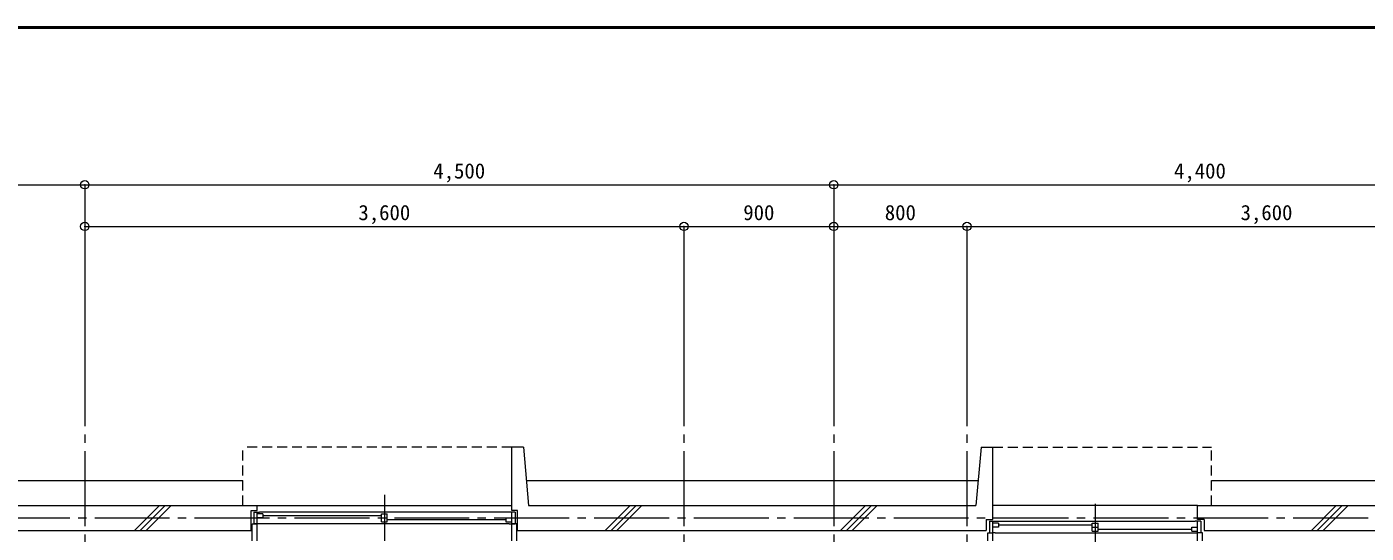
# Model space of a CAD drawing. Units: millimetres at full size, sheet at 1:50. Extents: x -9674 to 9699, y -6794 to 6791.
# Drawn here: x -2861 to 5186, y 3751 to 6791 of the extents above; entities that cross this region are included whole.
import ezdxf
from ezdxf.enums import TextEntityAlignment as Align

# ---------------------------------------------------------------- set-up
doc = ezdxf.new("R2010")
doc.units = ezdxf.units.MM
doc.header["$LTSCALE"] = 50
doc.header["$PDMODE"] = 32
doc.header["$PDSIZE"] = 50
doc.linetypes.add('CHAIN2', pattern=[12, 9, -1, 1, -1])
doc.linetypes.add('DASHED1', pattern=[1.8, 1.2, -0.6])
for name, color, linetype, lineweight in [('0-0_図面枠', 7, 'Continuous', 9), ('1-0_芯', 134, 'CHAIN2', 9), ('1-1_躯体', 134, 'Continuous', 9), ('1-3_建具', 134, 'Continuous', 9), ('1-6_ﾊﾞﾙｺﾆｰ・階段', 134, 'Continuous', 9), ('1-8_ハッチ', 134, 'Continuous', 9), ('1-B_寸法', 134, 'Continuous', 9)]:
    doc.layers.add(name, color=color, linetype=linetype, lineweight=lineweight)
doc.styles.add('ＭＳ ゴシック', font='')
doc.styles.get('ＭＳ ゴシック').set_extended_font_data('MS Gothic')

msp = doc.modelspace()

# ---------------------------------------------------------------- linework, layer by layer
at = {"layer": '0-0_図面枠'}
for p, q in [((9697.16, 6789.66), (-9672.16, 6789.66)), ((9695.4, 6787.9), (-9670.4, 6787.9)), ((-9668.64, 6786.14), (9693.64, 6786.14)), ((9691.87, 6784.38), (-9666.87, 6784.38)), ((9690.11, 6782.61), (-9665.11, 6782.61)), ((9688.35, 6780.85), (-9663.35, 6780.85))]:
    msp.add_line(p, q, dxfattribs=at)
msp.add_lwpolyline([(9698.92, -6793.93), (9698.92, 6791.43), (-9673.92, 6791.43)], dxfattribs=at)
at = {"layer": '1-0_芯'}
for p, q in [((-2512.5, 4842.91), (-2512.5, -3587.09)), ((1087.5, 4842.91), (1087.5, 1042.91)), ((1987.5, 4842.91), (1987.5, -3587.09)), ((2787.5, 4842.91), (2787.5, 1042.91)), ((-8452.5, 3842.91), (8157.5, 3842.91))]:
    msp.add_line(p, q, dxfattribs=at)
at = {"layer": '1-1_躯体'}
for p, q in [((122.5, 4267.91), (52.5, 4267.91)), ((52.5, 3887.91), (52.5, 4267.91)), ((122.5, 4267.91), (154.32, 3917.91)), ((2872.5, 4267.91), (2840.68, 3917.91)), ((2872.5, 4267.91), (2942.5, 4267.91)), ((2942.5, 3832.91), (2942.5, 4267.91)), ((-3743, 3917.91), (-1477.5, 3917.91)), ((-1512.5, 3887.91), (-1477.5, 3887.91)), ((-1512.5, 3767.91), (-1512.5, 3887.91)), ((-1477.5, 3887.91), (-1477.5, 3917.91)), ((87.5, 3887.91), (52.5, 3887.91)), ((87.5, 3767.91), (87.5, 3887.91)), ((154.32, 3917.91), (2840.68, 3917.91)), ((4172.5, 3832.91), (4172.5, 3917.91)), ((4172.5, 3917.91), (6327.5, 3917.91)), ((2902.5, 3832.91), (2902.5, 3767.91)), ((4212.5, 3832.91), (4172.5, 3832.91)), ((4212.5, 3832.91), (4212.5, 3767.91)), ((87.5, 3767.91), (2902.5, 3767.91))]:
    msp.add_line(p, q, dxfattribs=at)
for points in [[(-3743, 3917.91), (-3743, 3767.91), (-1512.5, 3767.91)], [(2902.5, 3832.91), (2942.5, 3832.91), (2942.5, 3937.91)], [(4212.5, 3767.91), (6197.5, 3767.91), (6197.5, 3002.89)]]:
    msp.add_lwpolyline(points, dxfattribs=at)
at = {"layer": '1-3_建具', "linetype": 'DASHED1'}
for p, q in [((52.5, 4267.91), (-1562.5, 4267.91)), ((-1562.5, 3917.91), (-1562.5, 4267.91)), ((2942.5, 4267.91), (4257.5, 4267.91)), ((4257.5, 3917.91), (4257.5, 4267.91))]:
    msp.add_line(p, q, dxfattribs=at)
at = {"layer": '1-3_建具'}
for p, q in [((-712.5, 3981.39), (-712.5, 3704.43)), ((-1497.5, 3877.91), (-1462.5, 3877.91)), ((-1497.5, 3877.91), (-1497.5, 3807.91)), ((-1477.5, 3917.91), (52.5, 3917.91)), ((-1477.5, 3807.91), (-1477.5, 3877.91)), ((-1442.5, 3866.91), (-1477.5, 3866.91)), ((37.5, 3877.91), (-1462.5, 3877.91)), ((-1442.5, 3866.91), (-1442.5, 3842.91)), ((-730, 3818.91), (-730, 3866.91)), ((-730, 3866.91), (-695, 3866.91)), ((72.5, 3877.91), (37.5, 3877.91)), ((52.5, 3807.91), (52.5, 3877.91)), ((72.5, 3877.91), (72.5, 3807.91)), ((4172.5, 3917.91), (2942.5, 3917.91)), ((3557.5, 3926.39), (3557.5, 3649.43)), ((-1507.5, 3807.91), (-1477.5, 3807.91)), ((-1507.5, 3705.91), (-1507.5, 3807.91)), ((-1462.5, 3807.91), (-1497.5, 3807.91)), ((-1442.5, 3842.91), (-1477.5, 3842.91)), ((-1477.5, 3705.91), (-1477.5, 3807.91)), ((37.5, 3807.91), (-1462.5, 3807.91)), ((-730, 3854.91), (-1442.5, 3854.91)), ((-730, 3842.91), (-695, 3842.91)), ((17.5, 3830.91), (-695, 3830.91)), ((17.5, 3842.91), (17.5, 3818.91)), ((17.5, 3842.91), (52.5, 3842.91)), ((17.5, 3818.91), (52.5, 3818.91)), ((37.5, 3807.91), (72.5, 3807.91)), ((82.5, 3807.91), (52.5, 3807.91)), ((52.5, 3705.91), (52.5, 3807.91)), ((82.5, 3705.91), (82.5, 3807.91)), ((2922.5, 3822.91), (2922.5, 3752.91)), ((2922.5, 3822.91), (2957.5, 3822.91)), ((2942.5, 3752.91), (2942.5, 3822.91)), ((2977.5, 3811.91), (2942.5, 3811.91)), ((2977.5, 3787.91), (2942.5, 3787.91)), ((2957.5, 3822.91), (4157.5, 3822.91)), ((2977.5, 3811.91), (2977.5, 3787.91)), ((3540, 3799.91), (2977.5, 3799.91)), ((3540, 3763.91), (3540, 3811.91)), ((3540, 3811.91), (3575, 3811.91)), ((3540, 3787.91), (3575, 3787.91)), ((3575, 3763.91), (3575, 3811.91)), ((4137.5, 3763.91), (4137.5, 3787.91)), ((4137.5, 3787.91), (4172.5, 3787.91)), ((4137.5, 3763.91), (4137.5, 3787.91)), ((4137.5, 3787.91), (4172.5, 3787.91)), ((4192.5, 3822.91), (4157.5, 3822.91)), ((4172.5, 3752.91), (4172.5, 3822.91)), ((4192.5, 3822.91), (4192.5, 3752.91)), ((2912.5, 3752.91), (2942.5, 3752.91)), ((2912.5, 3705.91), (2912.5, 3752.91)), ((2957.5, 3752.91), (2942.5, 3752.91)), ((2942.5, 3705.91), (2942.5, 3752.91)), ((2957.5, 3752.91), (4157.5, 3752.91)), ((3540, 3763.91), (3575, 3763.91)), ((3575, 3775.91), (4137.5, 3775.91)), ((4137.5, 3763.91), (4172.5, 3763.91)), ((4137.5, 3763.91), (4172.5, 3763.91)), ((4157.5, 3752.91), (4172.5, 3752.91)), ((4202.5, 3752.91), (4172.5, 3752.91)), ((4172.5, 3705.91), (4172.5, 3752.91)), ((4202.5, 3705.91), (4202.5, 3752.91))]:
    msp.add_line(p, q, dxfattribs=at)
msp.add_lwpolyline([(-730, 3818.91), (-695, 3818.91), (-695, 3866.91)], dxfattribs=at)
at = {"layer": '1-6_ﾊﾞﾙｺﾆｰ・階段'}
for p, q in [((-3774.25, 4067.91), (-1562.5, 4067.91)), ((140.68, 4067.91), (2854.32, 4067.91)), ((4257.5, 4067.91), (6327.5, 4067.91))]:
    msp.add_line(p, q, dxfattribs=at)
at = {"layer": '1-8_ハッチ'}
for p, q in [((-2214.53, 3767.91), (-2064.53, 3917.91)), ((-2179.17, 3767.91), (-2029.17, 3917.91)), ((-2143.81, 3767.91), (-1993.81, 3917.91)), ((613.9, 3767.91), (763.9, 3917.91)), ((649.26, 3767.91), (799.26, 3917.91)), ((684.61, 3767.91), (834.61, 3917.91)), ((2028.12, 3767.91), (2178.12, 3917.91)), ((2063.47, 3767.91), (2213.47, 3917.91)), ((2098.83, 3767.91), (2248.83, 3917.91)), ((4856.54, 3767.91), (5006.54, 3917.91)), ((4891.9, 3767.91), (5041.9, 3917.91)), ((4927.25, 3767.91), (5077.25, 3917.91))]:
    msp.add_line(p, q, dxfattribs=at)
at = {"layer": '1-B_寸法'}
for p, q in [((-6712.5, 5842.91), (-2512.5, 5842.91)), ((-2512.5, 5842.91), (-2512.5, 4842.91)), ((-2512.5, 5842.91), (1987.5, 5842.91)), ((1987.5, 5842.91), (1987.5, 4842.91)), ((1987.5, 5842.91), (6387.5, 5842.91)), ((-2512.5, 5592.91), (1087.5, 5592.91)), ((1087.5, 5592.91), (1087.5, 4842.91)), ((1087.5, 5592.91), (1987.5, 5592.91)), ((1987.5, 5592.91), (2787.5, 5592.91)), ((2787.5, 5592.91), (2787.5, 4842.91)), ((2787.5, 5592.91), (6387.5, 5592.91))]:
    msp.add_line(p, q, dxfattribs=at)
for p in [(-2512.5, 5842.91), (1987.5, 5842.91), (-2512.5, 5592.91), (1087.5, 5592.91), (1987.5, 5592.91), (2787.5, 5592.91)]:
    msp.add_point(p, dxfattribs=at)

# ---------------------------------------------------------------- texts
at = {"layer": '1-B_寸法', "style": 'ＭＳ ゴシック'}
for s, p in [('4,500', (-418.75, 5852.91)), ('4,400', (4031.25, 5852.91)), ('3,600', (-868.75, 5602.91)), ('900', (1443.75, 5602.91)), ('800', (2293.75, 5602.91)), ('3,600', (4431.25, 5602.91))]:
    msp.add_text(s, height=91.64, dxfattribs=at).set_placement(p, align=Align.BOTTOM_LEFT)

doc.saveas('drawing.dxf')
